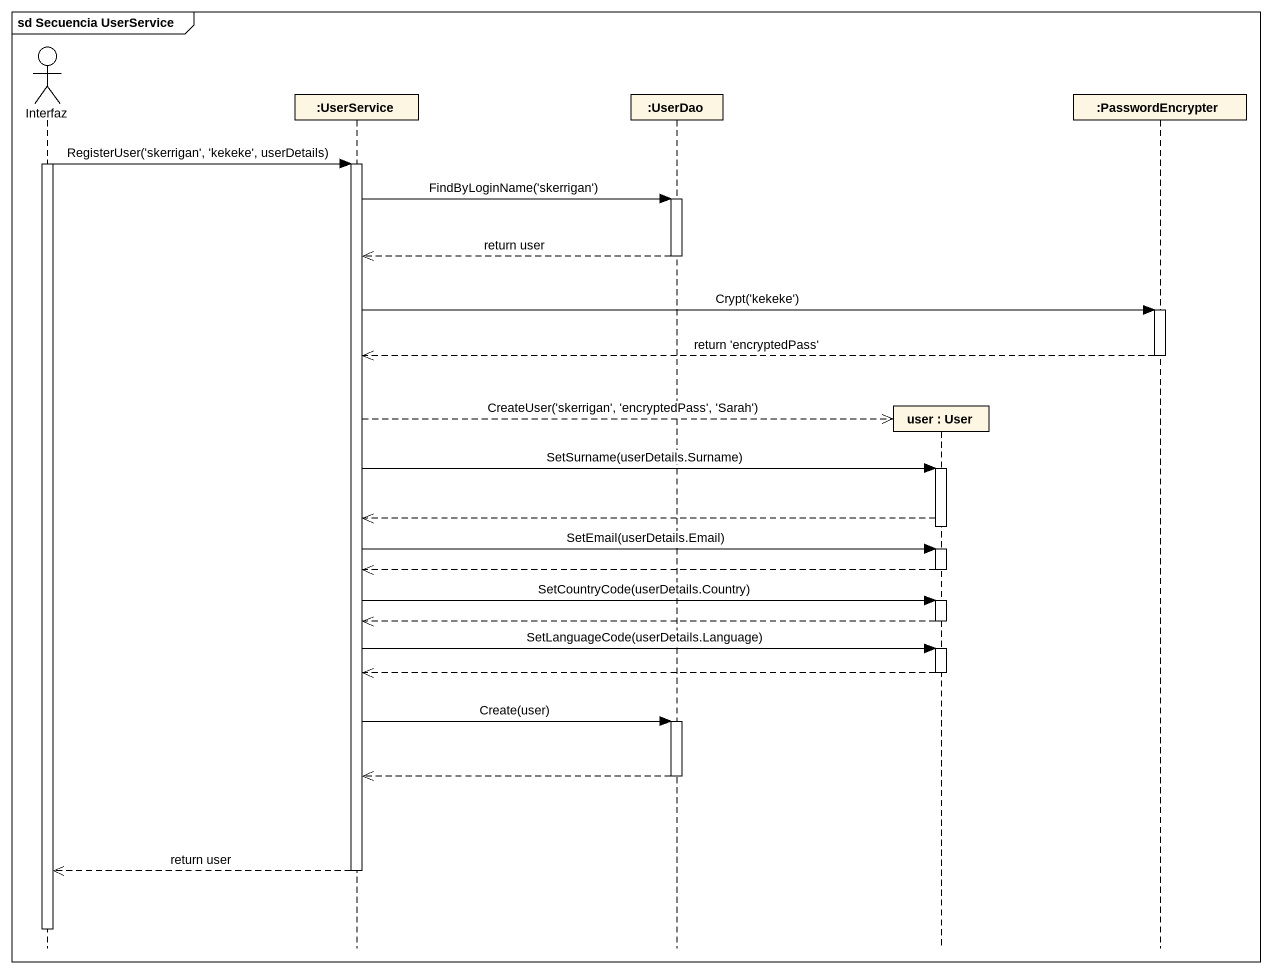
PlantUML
@startuml
mainframe sd Secuencia UserService
hide footbox
actor Interfaz
participant ":UserService" as UserService
participant ":UserDao" as UserDao
participant "user : User" as user
participant ":PasswordEncrypter" as PasswordEncrypter

activate Interfaz
Interfaz -> UserService : RegisterUser('skerrigan', 'kekeke', userDetails)
activate UserService
UserService -> UserDao : FindByLoginName('skerrigan')
activate UserDao
UserDao -->> UserService : return user
deactivate UserDao
UserService -> PasswordEncrypter : Crypt('kekeke')
activate PasswordEncrypter
PasswordEncrypter -->> UserService : return 'encryptedPass'
deactivate PasswordEncrypter
UserService -->> user ** : CreateUser('skerrigan', 'encryptedPass', 'Sarah')
UserService -> user : SetSurname(userDetails.Surname)
activate user
user -->> UserService
deactivate user
UserService -> user : SetEmail(userDetails.Email)
activate user
user -->> UserService
deactivate user
UserService -> user : SetCountryCode(userDetails.Country)
activate user
user -->> UserService
deactivate user
UserService -> user : SetLanguageCode(userDetails.Language)
activate user
user -->> UserService
deactivate user
UserService -> UserDao : Create(user)
activate UserDao
UserDao -->> UserService
deactivate UserDao
UserService -->> Interfaz : return user
deactivate UserService
deactivate Interfaz
@enduml
